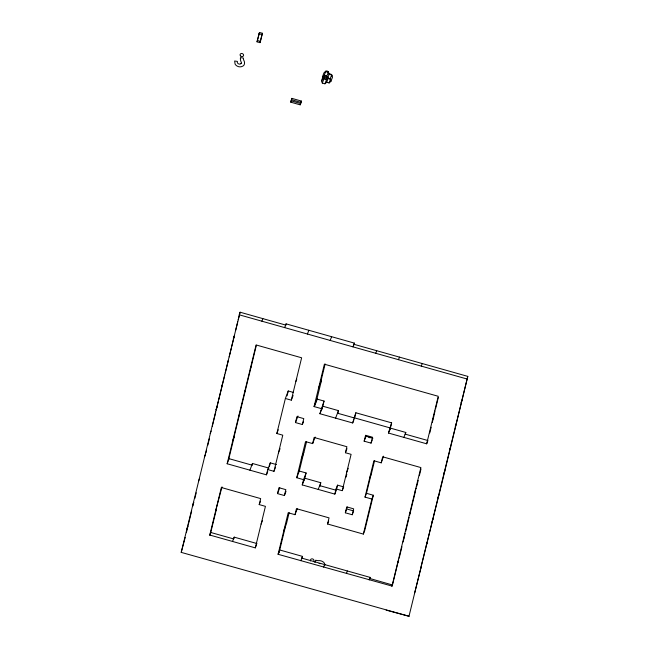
<?xml version="1.0" encoding="UTF-8"?>
<svg xmlns="http://www.w3.org/2000/svg" width="649" height="649" viewBox="0 0 649 649"><rect width="100%" height="100%" fill="white"/><g stroke="black" fill="none" stroke-linecap="round" stroke-linejoin="round"><path stroke-width="0.97" d="M257.02 41.82L259.486 32.45L262.407 33.277L260.444 41.341L259.949 42.639L257.02 41.82L259.486 32.45M259.949 42.639L262.407 33.277M386.147 610.133L409.024 616.266L181.209 552.38L240.081 312.21L285.625 325.044M290.768 102.177L291.88 98.372L301.298 101.033L300.69 103.532L300.195 104.83L290.768 102.177L291.88 98.372M185.2 537.461L181.209 552.38M186.36 532.707L187.983 526.055L187.001 528.619M188.21 525.106L191.682 510.852M192.842 506.098L193.767 502.294L192.785 504.857M212.296 426.263L215.768 412.01M216.231 410.103L218.315 401.553M218.778 399.654L222.25 385.392M222.712 383.494L224.797 374.944M225.26 373.037L228.042 361.631M229.202 356.885L231.287 348.326M231.75 346.428L234.297 335.971L233.316 338.535M235.684 330.268L237.769 321.717M238.232 319.819L240.081 312.21M194.822 498.497L196.217 492.794M205.944 452.88L206.633 450.025M207.794 445.279L209.416 438.627M300.195 104.83L301.298 101.033M209.773 535.036L221.35 487.513L260.663 498.594L259.202 504.589L265.433 506.35L255.308 547.87L209.773 535.036L210.747 532.472L233.518 538.889M227.142 463.759L256.087 344.952L301.631 357.786L291.304 400.157L285.373 398.486L276.839 433.508L282.769 435.179L273.967 471.32L267.737 469.56L266.455 474.833L227.142 463.759L229.081 458.681L251.853 465.098M210.057 535.32L216.539 508.711M233.908 437.434L256.371 345.244M221.999 486.855L215.557 511.274M228.48 460.246L234.265 436.485L232.926 439.998M233.729 539.035L234.192 537.137L256.963 543.554M285.617 325.766L286.079 323.867L354.386 343.118L353.924 345.017M252.007 465.374L252.469 463.475L269.011 468.14M269.44 466.38L270.292 462.867L276.523 464.619M287.061 395.841L288.245 390.974L293.324 392.402M277.521 493.613L278.956 487.707L285.844 489.654L284.408 495.552L277.521 493.613L279.76 487.748M295.465 422.572L296.909 416.674L303.789 418.621L302.353 424.519L295.465 422.572L297.98 416.001M392.045 586.088L278.08 554.287L288.197 512.767L294.995 514.681L297.234 508.816M296.739 477.737L299.294 471.036L306.093 472.951L303.529 479.652L296.739 477.737L305.541 441.596L312.64 443.6L315.146 437.028M314.075 406.574L324.395 364.203L438.253 396.288L426.669 443.811L388.475 433.045L391.639 422.856L355.847 412.772L352.683 422.961L319.916 413.729L324.038 401.058L316.939 399.062L314.075 406.574L321.174 408.57M279.038 552.818L285.519 526.209M320.509 382.991L325.141 363.975M289.162 512.613L286.428 523.832L283.873 530.525M299.294 471.036L303.797 452.548M306.498 441.937L304.105 451.736L301.241 459.249M316.939 399.062L321.474 380.46L318.61 387.964M294.995 514.681L296.455 508.686L329.043 517.87L327.55 523.994L363.343 534.086L364.803 530.265L373.337 495.244L366.474 493.305L371.009 474.687M335.995 491.058L334.835 494.108L302.247 484.925L303.529 479.652M312.64 443.6L314.124 437.483L346.891 446.723L345.422 452.742L351.101 454.341L342.242 490.701L336.085 488.965L334.835 494.108M304.34 480.122L306.093 472.951M322.034 409.292L324.038 401.058M302.036 558.286L302.499 556.388L279.727 549.971L278.08 554.287M319.852 486.523L320.776 482.726L304.803 478.224L302.247 484.925M337.764 413.486L338.454 410.63L322.78 406.217L319.916 413.729M342.534 489.938L343.702 486.888L337.545 485.152L336.287 490.295L319.673 485.614M354.565 418.013L355.847 412.772M346.087 477.088L346.801 474.151M345.341 512.799L346.777 506.901L353.664 508.848L352.229 514.746L345.341 512.799L347.272 507.023M364.154 441.174L365.59 435.276L372.477 437.215L371.041 443.113L364.154 441.174L366.044 436.225L372.932 438.172M373.337 495.244L371.885 499.057L365.014 497.118L373.873 460.758L381.214 462.834L383.527 456.166M374.627 460.482L371.439 473.551L369.549 478.5M363.343 534.086L371.885 499.057M381.214 462.834L382.683 456.807L420.885 467.572L391.931 586.371M389.895 430.027L391.639 422.856M369.679 579.289L370.141 577.391L301.834 558.14M405.325 434.351L405.787 432.453L390.365 428.105L388.475 433.045M398.259 561.215L392.467 584.976L369.727 578.47M399.167 558.148L401.942 546.742M403.102 541.988L405.187 533.437M405.649 531.539L409.121 517.277M409.584 515.379L415.611 490.668M416.804 486.158L418.191 480.455M419.351 475.701L420.974 469.049M429.776 432.932L431.163 427.229M432.323 422.483L435.065 410.833M435.528 408.935L438.302 397.529M408.919 616.55L467.791 376.379L353.94 344.294M421.031 567.632L414.703 592.788M438.846 495.187L420.495 569.027M467.791 376.379L439.113 494.473L437.864 497.751M314.879 562.521L315.738 560.225A11.252 9.508 20.9 0 0 318.253 560.663L318.408 560.671A5.946 5.03 20.9 0 1 319.876 560.663L320.363 560.736A5.946 5.03 20.9 0 1 323.867 562.505A5.054 4.267 20.9 0 1 324.849 564.565L324.995 565.092M321.466 80.736L323.186 79.219L322.383 77.004L323.973 72.842L325.766 71.26L328.394 71.998L329.189 74.181L327.599 78.351L330.073 79.048L330.917 81.368L329.124 82.95L326.674 82.261L324.938 83.802L322.31 83.056L321.466 80.736L322.74 77.401M322.383 77.004L324.176 75.43L325.766 71.26M323.186 79.219L324.776 75.049M322.31 83.056L323.9 78.886L326.528 79.632L328.272 78.099L329.903 78.553M327.599 78.351L326.804 76.168L328.394 71.998M324.938 83.802L326.528 79.632M326.674 82.261L328.272 78.099M330.073 79.048L331.663 74.878L329.189 74.181M329.124 82.95L330.714 78.789M330.917 81.368L332.507 77.207L331.663 74.878M227.523 362.296L228.18 360.584M221.739 386.058L222.388 384.346M215.947 409.819L216.928 407.256M210.154 433.581L211.136 431.017M204.37 457.342L205.376 454.706M198.578 481.096L199.584 478.467M261.88 321.19L262.853 318.627M250.295 368.713L251.277 366.15M244.511 392.475L245.484 389.911M238.718 416.236L239.7 413.673M284.643 327.607L286.079 323.867M249.906 470.176L252.469 463.475M307.415 334.024L308.851 330.284M285.373 398.486L288.245 390.974M232.537 541.453L234.192 537.137M295.839 381.547L296.788 379.057M276.839 433.508L278.275 429.76M291.304 400.157L293.097 395.46M267.737 469.56L270.292 462.867M266.455 474.833L267.729 471.482M278.47 452.832L280.068 448.646M259.202 504.589L260.484 501.239M273.967 471.32L275.565 467.134M330.187 340.441L331.615 336.701M261.101 524.108L262.423 520.652M255.308 547.87L256.631 544.414M302.353 424.519L303.432 421.704M314.376 406.655L317.239 399.143M284.408 495.552L286.006 491.366M352.959 346.858L354.386 343.118M335.59 418.143L338.454 410.63M318.221 489.427L320.776 482.726M375.73 353.275L376.712 350.711M352.683 422.961L353.94 419.66M300.852 560.704L302.499 556.388M345.422 452.742L346.996 448.621M336.085 488.965L337.545 485.152M346.777 472.083L348.237 468.27M327.55 523.994L328.719 520.944M398.502 359.692L399.476 357.128M323.624 567.121L324.605 564.557M371.041 443.113L372.299 439.819M352.229 514.746L353.389 511.696M365.014 497.118L366.539 493.321M421.266 366.109L422.248 363.545M346.396 573.538L347.369 570.974M403.897 437.394L405.787 432.453M369.167 579.955L370.141 577.391M432.461 420.049L433.11 418.337M433.443 417.485L433.71 416.78M426.669 443.811L427.918 440.533L405.154 434.116M415.092 491.334L415.741 489.622M416.074 488.77L416.342 488.056M409.3 515.095L410.282 512.523M403.516 538.848L404.489 536.285M397.723 562.61L398.705 560.046M461.017 402.704L461.999 400.141M455.233 426.466L456.482 423.197M449.441 450.228L450.69 446.95M443.648 473.989L444.906 470.712M432.072 521.512L433.053 518.94M426.288 545.265L427.261 542.702M240.982 63.602L241.258 63.204A1.736 1.468 20.9 0 0 241.339 62.409L241.241 62.19A9.143 7.731 20.9 0 1 240.625 60.552L240.528 60.13A9.143 7.731 20.9 0 1 240.479 57.631L243.318 58.021A11.252 9.508 20.9 0 0 243.764 60.252L243.821 60.381A5.946 5.03 20.9 0 1 244.357 61.639L244.462 62.069A5.946 5.03 20.9 0 1 243.805 65.338A5.054 4.267 20.9 0 1 241.89 66.49L241.363 66.701A5.062 4.275 20.9 0 1 235.1 64.129L234.638 60.99L237.388 61.404L237.315 62.531A2.15 1.817 20.9 0 0 240.982 63.602L241.25 63.229M258.992 33.748L261.912 34.575M257.523 40.522L260.444 41.341M324.176 75.43L326.804 76.168M291.385 99.678L300.803 102.331M291.271 100.879L300.69 103.532M239.108 314.773L466.809 378.943M353.956 417.713L389.749 427.805M337.48 413.202L353.616 417.745M346.793 508.986L353.681 510.933M368.859 437.377A1.728 1.46 20.9 0 1 370.076 437.88M310.652 560.939A1.793 1.517 20.9 0 1 311.301 559A1.793 1.517 20.9 0 1 313.637 559.616A1.793 1.517 20.9 0 1 313.394 561.669M320.638 563.632A1.736 1.468 20.9 0 0 320.273 563.535L320.014 563.543A9.143 7.731 20.9 0 1 319.073 563.551M329.027 74.375A1.728 1.46 20.9 0 1 331.947 75.957M325.563 72.226A1.728 1.46 20.9 0 0 325.23 72.445A1.728 1.46 20.9 0 1 327.023 71.025A1.728 1.46 20.9 0 1 328.548 72.956M326.836 72.136A1.728 1.46 20.9 0 1 327.25 72.307M327.485 77.077A1.728 1.46 20.9 0 1 325.214 77.507A1.728 1.46 20.9 0 1 324.468 75.438M331.347 75.763A1.728 1.46 20.9 0 1 331.534 76.136M240.519 55.928A1.793 1.517 20.9 0 0 243.505 55.684A1.793 1.517 20.9 0 0 241.485 53.486A1.793 1.517 20.9 0 0 240.519 55.928M324.094 78.164A1.728 1.46 20.9 0 0 327.015 78.31A1.728 1.46 20.9 0 0 325.409 75.998A1.728 1.46 20.9 0 0 324.094 78.164"/></g></svg>
